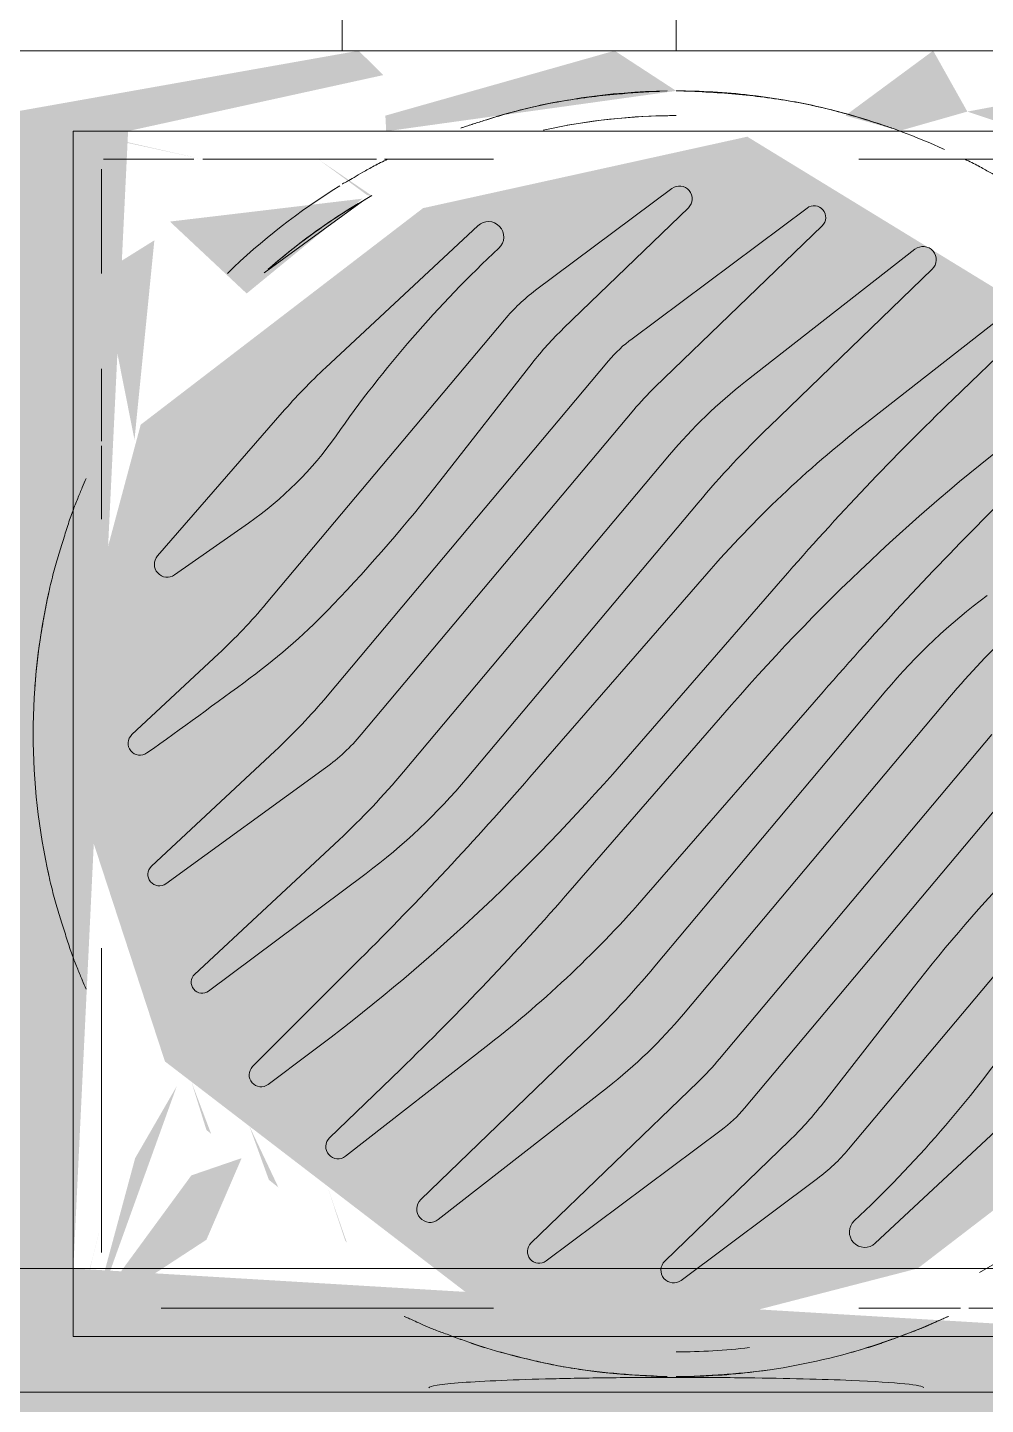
# Model space of a CAD drawing. Header units: metres. Extents: x 1 to 114, y -6 to 62.
# Drawn here: x 59.4104 to 59.4878, y 1.1457 to 1.2571 of the extents above; entities that cross this region are included whole.
import ezdxf

# ---------------------------------------------------------------- set-up
doc = ezdxf.new("R2010")
doc.units = ezdxf.units.M
for name, color, linetype, lineweight in [('ARQ-ELEV6', 7, 'Continuous', 5), ('KIRYA - PISO', 7, 'Continuous', 5), ('M-PIPE-PATT', 7, 'Continuous', 5), ('P-PIPE', 7, 'Continuous', 5), ('P-PIPE-CNTR', 7, 'Continuous', 5), ('P-SANR-FIXT', 7, 'Continuous', 5)]:
    doc.layers.add(name, color=color, linetype=linetype, lineweight=lineweight)
doc.layers.add('ARQ_1100_BASE_TÉRREO_GARAGEM_dwg', color=7, linetype='Continuous', lineweight=5, true_color=0x767676)

# ---------------------------------------------------------------- blocks, each defined once
blk = doc.blocks.new('Caixa Sifonada Montada_100x150x50 Completa e Antiespuma - Caixas e Ralos - Esgoto - MEP - Tigre - Porta-grelha e grelha quadrados brancos - 100x150x50-4185377-PLANTA BAIXA GERAL')
at = {"layer": 'P-SANR-FIXT', "true_color": 0xe6e6e6, "transparency": 33554560}
for points in [[(0.05525000000004375, 0.04875000000001924), (0.05025093390126677, 0.0552500000000091), (-0.05524999999997444, 0.04981293869142005), (-0.05032589929802889, 0.02353561123169152), (-0.04874999999996726, 0.02828070738219731), (-0.0442974387165028, 0.04875000000001924), (0.04875000000003656, 0.04330127018922881), (0.0432488841076528, -0.04874999999998458), (-0.04874999999996726, -0.04431978587258245), (-0.05327745455964905, -0.02368927295547851), (-0.05524999999997444, -0.02567852594005931), (-0.04999999999998864, -0.05524999999997444), (0.05525000000004375, -0.05524999999997444), (0.05525000000004375, 0.0200000000000301)], [(-0.04874999999996726, 0.01799316073872569), (-0.05032589929802889, 0.02353561123169152), (-0.05524999999997444, 0.02077436387603061), (-0.04999999999998864, 0.01366492587985608), (-0.04888464647720139, 0.01767766952969464)], [(0.05230192130863798, 0.01402753059407874), (0.05127293301094305, 0.00838307182522085), (0.05226687900470142, 0.01294095225513934)], [(-0.04874999999996726, -0.02333488077571692), (-0.05199999999998818, 1.732587406877428e-14), (-0.05524999999997444, -0.004980106653788017), (-0.04999999999998864, -0.02351864449937702), (-0.04874999999996726, -0.02345356790832316)]]:
    blk.add_hatch(color=254, dxfattribs=at).paths.add_polyline_path(points)
h = blk.add_hatch(color=254, dxfattribs=at)
h.paths.add_polyline_path([(0.05525000000004375, 0.008627206581315022), (0.05208805818332748, 0.005176380902055735), (0.05525000000004375, 0.007586998262275393)])
h.paths.add_polyline_path([(0.01732050807571232, 0.05289999999999664), (0.01294095225515666, 0.0552500000000091), (0.01414213562375571, 0.05289999999999664)])
h = blk.add_hatch(color=254, dxfattribs=at)
h.paths.add_polyline_path([(0.04647000000004055, -0.04646999999997124), (0.04092718857191922, -0.03798740168500658), (0.03432564337376962, -0.03514015289133435), (0.03571991498882699, -0.03920315707550872), (0.04563812374299405, -0.04646999999997124)])
h.paths.add_polyline_path([(0.04647000000004055, 0.03887614746859758), (0.04154062186713927, 0.04103305589797487), (0.03690332036044593, 0.03190784818675083), (0.04440810988358498, 0.02994684968540846), (0.04504844339512856, 0.0327199017309822)])
h.paths.add_polyline_path([(0.04568287151257846, 0.0464700000000059), (0.02650455451659018, 0.04134049656842786), (0.03575717844279079, 0.03909157412340569), (0.04440810988358498, 0.04552238514596761)])
h.paths.add_polyline_path([(0.04539619464704129, -0.04646999999997124), (0.02849536752086233, -0.04038177155476638), (0.03432564337376962, -0.04374923294007008), (0.04440810988358498, -0.04646999999997124)])
h.paths.add_polyline_path([(-0.01848975678787656, -0.0459979012219871), (-0.03117449009288976, -0.04546408721836765), (-0.02264109446562561, -0.04637545573367143)])
h.paths.add_polyline_path([(-0.02378639588780379, -0.04380396147183296), (-0.03991622788722052, -0.04219566895531607), (-0.03724240315214748, -0.04646999999997124), (-0.02450501881921027, -0.04394634222301111)])
h.paths.add_polyline_path([(-0.03274269839026638, 0.03712510311730689), (-0.03765381828875361, 0.03363351258736457), (-0.03312897000604335, 0.03664073383155596)])
h.paths.add_polyline_path([(-0.0356125347591832, -0.03473441371256317), (-0.04328221531561249, -0.02537749277681719), (-0.04142995070005709, -0.04094067143388357), (-0.03589986954495298, -0.0350409542369111)])
h.paths.add_polyline_path([(-0.03769032377994254, 0.03275691887118951), (-0.04165230015654497, 0.02828070738219731), (-0.03895021057010126, 0.03103226784033227)])
h.paths.add_polyline_path([(-0.04347693431862799, -0.02454455807645827), (-0.04646999999997124, -0.02893828657332092), (-0.04357615065122964, -0.02499999999999432)])
h = blk.add_hatch(color=254, dxfattribs=at)
h.paths.add_polyline_path([(0.04118016267643916, -0.02662758303895957), (0.03656429278207752, -0.02823039041665802), (0.04101016716132053, -0.02675802518554683)])
h.paths.add_polyline_path([(-0.03081394237470049, 0.03572439297020237), (-0.03581465366456687, 0.0345597828264084), (-0.03117449009288976, 0.03525451803577785)])
h.paths.add_polyline_path([(-0.03551012964845677, 0.02960420255945069), (-0.0394398795625456, 0.02828070738219731), (-0.03652568321643575, 0.02828070738219731)])
h = blk.add_hatch(color=254, dxfattribs=at)
h.paths.add_polyline_path([(0.03669663632332749, -0.03216702177168422), (0.03174618873422169, -0.03450946586086912), (0.03608226176330245, -0.0329374231024346)])
h.paths.add_polyline_path([(0.03235861408147103, -0.03760672960691355), (0.02814459279196481, -0.03920315707550872), (0.03204493521935219, -0.03798740168500658)])
h = blk.add_hatch(color=254, dxfattribs=at)
h.paths.add_polyline_path([(0.04875000000003656, -0.04874999999998458), (0.03951852768718691, -0.04646999999997124), (0.04829629131447664, -0.04867496602197257)])
h.paths.add_polyline_path([(-0.04874999999996726, -0.04874999999994994), (-0.04646999999997124, -0.03828390476781406), (-0.0487391361499077, -0.04829629131444199)])
h.paths.add_polyline_path([(-0.01112604669777284, -0.04874639560906985), (-0.02329758434770401, -0.04646999999997124), (-0.01216134874811187, -0.04874639560906985)])
at = {"layer": 'P-SANR-FIXT'}
for p, q in [((-0.05525000000000014, -0.05525000000000014), (-0.05525000000000014, 0.05525000000000015)), ((-0.04875000000000208, 0.04875000000000209), (-0.04875000000000208, -0.04875000000000208)), ((-0.0487500000000021, 0.0487500000000021), (-0.0487500000000021, -0.0487500000000021)), ((0.04875000000000209, -0.04875000000000208), (0.04875000000000209, 0.04875000000000208)), ((0.04875000000000206, -0.0487500000000021), (0.04875000000000208, 0.0487500000000021)), ((-0.04647000000000125, 0.03513764310060086), (-0.04647000000000125, 0.02398132547376388)), ((0.01064808556431217, 0.03319775777149823), (0.03360291905719501, 0.01393636545388429)), ((-0.03256649953275442, 0.02808170614841792), (-0.02704006088856049, 0.02235891140505168)), ((0.003156273643684712, 0.02827906198234374), (0.03028041998338155, 0.005519200792705358)), ((0.02973250586637965, 0.02839360635751879), (0.04120787235575649, 0.01608778239824563)), ((-0.02499195937127168, 0.01516771660053516), (-0.03406425579514195, 0.02677972649304322)), ((0.02630195315395661, 0.003493391460895222), (4.827905620386158e-05, 0.02552283971336842)), ((-0.00296959072705961, 0.02210147866658598), (0.02267056563869321, 0.0005868329167546305)), ((-0.03757276167483612, 0.02069629912046853), (-0.02486771033344417, 0.007539833318191527)), ((-0.02849174951138736, 0.005606099759408185), (-0.0391859145063315, 0.0192940067579789)), ((0.0300810736158464, 0.01170524058109765), (0.02053792281333339, 0.01916116713468693)), ((0.01879378599130868, -0.0017222877387185), (-0.003460956256300592, 0.01695165827319634)), ((-0.0410914265218139, 0.01179608375921918), (-0.02803948535915714, -0.001719596968522723)), ((-0.003398133157558836, 0.01188109919901001), (0.01305253505179729, -0.002419248503600797)), ((0.03597934791208988, 0.01142132330839851), (0.04421048250010902, 0.0003999424973142457)), ((-0.03195832930029675, -0.003575978307020581), (-0.04252699284363622, 0.01057532299048306)), ((0.04264929423762907, -0.0009276432467059676), (0.03290724219056987, 0.009160546966548971)), ((-0.01255763358493055, 0.00861560105388299), (0.002448900385722146, -0.004429379907394266)), ((0.01266830475196343, -0.00856528408836807), (-0.002338229218692407, 0.004479696872911803)), ((0.03206900046732746, 0.003626295272537116), (0.0426376640106665, -0.0105250060249664)), ((0.003508804324590597, -0.01183078223349418), (-0.01294186388476683, 0.002469565469117565)), ((-0.01868311482427741, 0.001772604704234402), (0.003571627423330788, -0.01690134130767921)), ((0.04120209768884416, -0.0117457667937025), (0.02815015652618783, 0.001769913934039214)), ((-0.04253862307059873, 0.0009779602122229102), (-0.03279657102353945, -0.009110230001032449)), ((-0.03586867674505922, -0.01137100634288177), (-0.0440998113330788, -0.0003496255317974031)), ((0.003080261894089984, -0.02205116170106907), (-0.02255989447166264, -0.0005365159512381433)), ((-0.02619128198692596, -0.003443074495378746), (6.239211082654622e-05, -0.02547252274785157)), ((-0.003045602476654423, -0.02822874501682704), (-0.03016974881635097, -0.005468883827188862)), ((0.02860242067841831, -0.005555782793891893), (0.03929658567336172, -0.0192436897924623)), ((0.0376834328418664, -0.02064598215495186), (0.02497838150047398, -0.007489516352674632)), ((-0.02997040244881574, -0.01165492361558124), (-0.02042725164630381, -0.0191108501691694)), ((-0.01053741439728157, -0.03314744080598178), (-0.03349224789016447, -0.0138860484883678)), ((0.02510263053830264, -0.0151173996350193), (0.03417492696217223, -0.0267294095275266)), ((-0.02962183469934916, -0.02834328939200229), (-0.04109720118872622, -0.01603746543272886)), ((0.03267717069978477, -0.02803138918290125), (0.02715073205559006, -0.0223085944395343)), ((0.04647000000000127, -0.034871763060673), (0.04647000000000127, -0.02332357027492454)), ((0.01130296257997284, -0.02508363286662163), (0.02080925376212275, -0.03781243156370827)), ((0.02692363807209896, -0.03425118808380945), (0.01824436284101707, -0.02557191285272743)), ((-0.09148729606799944, -0.02700000000009782), (-0.05524999999997444, -0.02700000000009782)), ((0.0194605109710104, -0.03893922799409378), (0.008571165694415003, -0.02726183484681791)), ((0.002756520499945542, -0.02836162173313233), (0.01212701335703872, -0.04125899868753975)), ((0.02584294356406196, -0.02962481925094566), (0.0283658359135467, -0.03300293888095571)), ((-0.01438314666327968, -0.04194089583651361), (-0.02598273075520132, -0.03185753122122202)), ((0.0107081586517498, -0.04242861224729775), (0.001405105854954092, -0.03245230952030626)), ((-0.01703945679999367, -0.0345788341123014), (-0.01285066741482046, -0.04056104532339831)), ((6.769625427627289e-05, -0.04401610758806396), (-0.00645390444792213, -0.03702254705575147)), ((0.02402425414415902, -0.04647000000000126), (0.03496350179401226, -0.04647000000000126)), ((-0.04875000000000208, -0.04875000000000208), (0.04875000000000208, -0.04875000000000208)), ((-0.0487500000000021, -0.0487500000000021), (0.04875000000000206, -0.0487500000000021))]:
    blk.add_line(p, q, dxfattribs=at)
at = {"layer": 'P-SANR-FIXT', "color": 8, "true_color": 0x737373}
for p, q in [((-0.05525000000000013, 0.05525000000000013), (-0.05525000000000013, -0.05525000000000013)), ((0.04647000000000127, 0.02365178469252464), (0.04647000000000127, 0.03813915271403726)), ((-0.04647000000000125, 0.02398132547376387), (-0.04647000000000125, 0.03513764310060087)), ((-0.04647000000000125, 0.02398132547376388), (-0.04647000000000125, 0.01476724356957953)), ((0.04647000000000127, 0.01476724356957952), (0.04647000000000127, 0.02297752923722735)), ((-0.04647000000000125, -0.01476724356957951), (-0.04647000000000125, -0.02359235440431985)), ((0.04647000000000127, -0.02332357027492454), (0.04647000000000127, -0.01476724356957953)), ((0.04647000000000127, -0.02332357027492452), (0.04647000000000127, -0.034871763060673)), ((-0.04647000000000125, -0.02424050133022534), (-0.04647000000000125, -0.03828390476794705)), ((-0.0372756855929804, -0.03332451445367086), (-0.04308111953467524, -0.02537749277684215)), ((0.04647000000000127, -0.04165055991614377), (0.04647000000000127, -0.034871763060673)), ((-0.04647000000000125, -0.03900394752260099), (-0.04647000000000125, -0.04631760256642738)), ((-0.04567707001222226, -0.04647000000000124), (-0.03724240315223264, -0.04647000000000124)), ((-0.02951945487079324, -0.04647000000000124), (-0.0236806401808631, -0.04647000000000124)), ((-0.02329758434769814, -0.04647000000000124), (-0.0173500095153356, -0.04647000000000125)), ((0.01735000951533565, -0.04647000000000125), (0.02402425414415902, -0.04647000000000126)), ((0.03496350179401225, -0.04647000000000125), (0.024024254144159, -0.04647000000000125)), ((0.03496350179401226, -0.04647000000000126), (0.04194853477966245, -0.04647000000000126))]:
    blk.add_line(p, q, dxfattribs=at)
at = {"layer": 'P-SANR-FIXT', "color": 253, "true_color": 0xacacac}
for p, q in [((-0.04875000000000206, -0.04875000000000206), (-0.04875000000000206, 0.04875000000000206)), ((-0.0487500000000021, -0.0487500000000021), (-0.0487500000000021, 0.0487500000000021)), ((0.04875000000000208, 0.04875000000000208), (0.04875000000000208, -0.04875000000000206)), ((0.04875000000000208, 0.0487500000000021), (0.04875000000000206, -0.0487500000000021)), ((0.04647000000000126, 0.03813915271403726), (0.04647000000000126, 0.02365178469252465)), ((-0.04647000000000125, 0.01476724356957953), (-0.04647000000000125, 0.02398132547376387)), ((0.04647000000000126, 0.02297752923722736), (0.04647000000000126, 0.01476724356957953)), ((-0.04647000000000125, -0.02359235440431985), (-0.04647000000000125, -0.01476724356957952)), ((0.04647000000000127, -0.01476724356957951), (0.04647000000000127, -0.02332357027492452)), ((-0.04647000000000125, -0.03828390476794707), (-0.04647000000000125, -0.02424050133022534)), ((0.04647000000000127, -0.034871763060673), (0.04647000000000127, -0.04165055991614376)), ((-0.04647000000000125, -0.04631760256642738), (-0.04647000000000125, -0.03900394752260101)), ((-0.03724240315223263, -0.04647000000000124), (-0.04567707001222226, -0.04647000000000124)), ((-0.0236806401808631, -0.04647000000000124), (-0.02951945487079324, -0.04647000000000124)), ((-0.0173500095153356, -0.04647000000000124), (-0.02329758434769814, -0.04647000000000124)), ((0.024024254144159, -0.04647000000000125), (0.01735000951533563, -0.04647000000000125)), ((0.04194853477966243, -0.04647000000000125), (0.03496350179401225, -0.04647000000000125)), ((-0.03523371329226336, -0.04875000000000206), (-0.04875000000000206, -0.04875000000000206)), ((-0.0352337132922634, -0.0487500000000021), (-0.0487500000000021, -0.0487500000000021)), ((-0.00949469264088026, -0.04875000000000206), (-0.03036391872210588, -0.04875000000000206)), ((-0.009494692640880285, -0.0487500000000021), (-0.03036391872210592, -0.0487500000000021)), ((0.04324888410762951, -0.04875000000000206), (0.009494692640880285, -0.04875000000000206)), ((0.0432488841076295, -0.0487500000000021), (0.00949469264088026, -0.0487500000000021))]:
    blk.add_line(p, q, dxfattribs=at)
at = {"layer": 'P-SANR-FIXT', "color": 8, "true_color": 0x737373}
for radius, start, end in [(0.04999999999999578, 29.37351075649391, 44.1289057059099), (0.04999999999999578, 29.37351075649391, 44.1289057059099), (0.05199999999999921, 163.7713371231613, 173.4541069777381), (0.05199999999999916, 6.545893022261347, 16.2286628770553), (0.04999999999999586, 359.9999999999994, 6.807728743154064), (0.04999999999999586, 359.9999999999994, 6.807728743154064), (0.05199999999999919, 180.7962531246025, 196.2286628768378), (0.04999999999999583, 180.0000000000004, 190.1669214083929), (0.04999999999999586, 180.0000000000003, 192.4217606509), (0.05199999999999921, 343.7713371229439, 359.2037468753239), (0.04999999999999579, 209.4801683097034, 221.2733549348205), (0.05199999999999915, 211.5385261124242, 224.2677924654877), (0.05199999999999916, 257.1428571428566, 282.8571428571423)]:
    blk.add_arc((-8.206102464214382e-16, 0), radius, start, end, dxfattribs=at)
at = {"layer": 'P-SANR-FIXT'}
for centre, radius, start, end in [((0.1033945647152622, 0.12611136262174), 0.1611635375198587, 216.7536016520364, 228.9999999999995), ((0.03688183380586989, 0.06959455702370132), 0.06199781068020762, 222.9999999999995, 229.999999999999), ((0.1031261403671894, 0.1248692651104879), 0.1341455018119677, 226.3632609970252, 232.0000000000005), ((-0.03137120643497246, -0.05183609514577867), 0.09692239550063549, 43.10364131006605, 54.99999999999877), ((0.1859813359874019, 0.2297372574796258), 0.2886622404028897, 224.9999999999995, 228.9999999999949), ((0.02790716003374067, 0.05433472355476516), 0.04880012591614486, 216.7536016520356, 229.9999999999994), ((0.1375879318345141, 0.1813383159967486), 0.228859841545779, 224.0000000000001, 228.9999999999994), ((-0.03834259257627196, 0.01995288206045233), 0.001070190890415654, 44.00000000000065, 218.0000000000002), ((0.04030000054145121, 0.01524117823512679), 0.001241358062856887, 223.1036413100665, 43.00000000000121), ((0.04697075921369665, 0.07139115427531845), 0.09132200069046673, 217.9999999999995, 228.9999999999954), ((0.02396110491189699, 0.002445698807099751), 0.01500000000000002, 36.75360165203613, 50.00000000000058), ((-0.04177055967513004, 0.01114025249646243), 0.0009441061831924546, 44.00000000000118, 216.7536016520351), ((0.01329875084958541, -0.009775153012341775), 0.0272590107370028, 44.00000000000041, 52.00000000000028), ((0.03324722616728232, 0.06366077514556855), 0.08078926881755576, 223.9999999999993, 229.9999999999994), ((0.003695720295138087, 0.0307537072728659), 0.04084648548157976, 218.0000000000002, 229.9999999999997), ((0.02302366555768397, -0.00312906236469352), 0.01128950576573243, 36.75360165203533, 50), ((0.01078309970598822, -0.01500125788866388), 0.02414305007455906, 43.99999999999941, 49.99999999999954), ((-0.04327718505237636, 0.000264739196920955), 0.001026721976776405, 44.00000000000167, 216.7536016520347), ((-0.003585049128107556, -0.03070339030734907), 0.04084648548157975, 37.99999999999994, 49.99999999999982), ((0.04338785621940672, -0.0002144222314040193), 0.001026721976776403, 224.0000000000007, 36.75360165203571), ((-0.0106724285389578, 0.01505157485418055), 0.02414305007455906, 223.9999999999998, 229.9999999999995), ((-0.03313655500025198, -0.06361045818005187), 0.08078926881755573, 44.00000000000011, 49.99999999999933), ((-0.04686008804666633, -0.07134083730980177), 0.09132200069046671, 37.99999999999964, 48.9999999999958), ((-0.02291299439065336, 0.003179379330210185), 0.01128950576573243, 216.7536016520355, 230.0000000000001), ((-0.1032838935482319, -0.1260610456562234), 0.1611635375198587, 36.7536016520344, 49.00000000000023), ((-0.1374772606674835, -0.1812879990312317), 0.228859841545779, 44.00000000000082, 48.9999999999994), ((-0.01318807968255507, 0.009825469977858433), 0.02725901073700281, 224.0000000000004, 232.0000000000005), ((0.04188123084216031, -0.01108993553094577), 0.0009441061831924505, 223.9999999999994, 36.75360165203511), ((-0.02385043374486628, -0.002395381841583086), 0.01500000000000002, 216.7536016520351, 230.0000000000002), ((-0.1858706648203714, -0.2296869405141089), 0.2886622404028897, 44.99999999999893, 48.99999999999532), ((-0.04018932937442107, -0.01519086126961013), 0.001241358062856888, 43.10364131006679, 223), ((0.03148187760200281, 0.05188641211129533), 0.09692239550063551, 223.1036413100656, 234.9999999999983), ((-0.02779648886671032, -0.05428440658924848), 0.04880012591614486, 36.75360165203506, 50.00000000000031), ((-0.1030154692001591, -0.1248189481449712), 0.1341455018119677, 46.36326099702562, 52.00000000000125), ((0.03845326374330223, -0.01990256509493566), 0.001070190890415657, 224.0000000000004, 37.99999999999957), ((-0.03677116263883955, -0.06954424005818438), 0.06199781068020763, 42.99999999999957, 49.99999999999964), ((-0.01035545519503117, -0.03788802970170538), 0.01620729327831617, 35.99999999999991, 50.00000000000036), ((0.03339193189977363, -0.02734115231540435), 0.000993634996495932, 224.0000000000015, 37.99999999999949), ((-0.04062599986929211, -0.05109430936973434), 0.02879385241572846, 35.00000000000399, 54.99999999999919), ((-0.04653473110580544, -0.06558443185021463), 0.05229929422507491, 36.54165393096801, 46.36326099702562), ((0.005725581621271316, 0.004618709582965704), 0.04833149301406964, 223.0000000000004, 228.999999999999), ((-0.03534758292378128, -0.06672474626259843), 0.05025296063637439, 42.99999999999915, 49.99999999999994), ((-0.0401743729917332, -0.06846739268448515), 0.04610692264106366, 42.9999999999994, 49.99999999999979), ((0.02759974516998951, -0.03357508098591892), 0.00095615982745352, 224.9999999999997, 36.75360165203432), ((-0.4405999062204545, -0.3576209083664558), 0.5427813691821116, 35.4512623746667, 36.54165393096787), ((0.02010414101474402, -0.03833903326842073), 0.000880053033585065, 223.0000000000002, 36.75360165203487), ((-0.01370161920873224, -0.0411568881841485), 0.001038820326268677, 228.9999999999992, 35.00000000000385), ((0.0113818176894551, -0.04180041503172457), 0.0009211125016717056, 222.9999999999998, 35.99999999999996), ((0.0007711978654796074, -0.0433600817224947), 0.0009619170719254315, 223.0000000000004, 35.45126237466975)]:
    blk.add_arc(centre, radius, start, end, dxfattribs=at)
at = {"layer": 'P-SANR-FIXT', "color": 253, "true_color": 0xacacac}
for radius, start, end in [(0.05199999999999922, 155.3573025318238, 163.7713371231613), (0.05199999999999916, 16.2286628770553, 24.6426974681514), (0.0519999999999992, 173.4541069777381, 179.9999999999996), (0.05199999999999923, 359.9999999999994, 6.545893022261314), (0.04999999999999578, 210.2889087181527, 220.7548404955528)]:
    blk.add_arc((-8.206102464214382e-16, 0), radius, start, end, dxfattribs=at)
at = {"layer": 'P-SANR-FIXT', "color": 8, "true_color": 0x737373}
for points, knots in [([(-0.04647024143667285, 0.02333488077572554), (-0.04637896733385113, 0.02353077121738666), (-0.04620064071414822, 0.02390888767596714), (-0.04584045433143299, 0.02460672640031773), (-0.04541223376086908, 0.02536657527058647), (-0.04497422308266215, 0.02608801308259797), (-0.04467186661819006, 0.02661012970894779), (-0.04451253533647707, 0.02692862566203593), (-0.04445506244741268, 0.02703587465980767), (-0.04451305795487463, 0.02692787369810501), (-0.04467274936430216, 0.02660869379707662), (-0.04497511738090095, 0.02608618704558992), (-0.04541296138067479, 0.02536486470689514), (-0.04584105618932208, 0.02460532029285251), (-0.04620124674489165, 0.02390759772364597), (-0.04637962175514759, 0.02352944613172037), (-0.04647094020797975, 0.0233334891558541)], [0.3333333333333333, 0.3333333333333333, 0.3333333333333333, 0.3333333333333333, 0.3472222222222222, 0.361111111111111, 0.3888888888888888, 0.4166666666666666, 0.4444444444444444, 0.4722222222222222, 0.5, 0.5277777777777778, 0.5555555555555556, 0.5833333333333334, 0.6111111111111112, 0.6388888888888888, 0.6527777777777777, 0.6666666666666666, 0.6666666666666666, 0.6666666666666666, 0.6666666666666666]), ([(0.05003283959607573, 0.01416739079552724), (0.04996828784344579, 0.01441012480011044), (0.04983767898160151, 0.01488631913274261), (0.04955826871366625, 0.01579900851358056), (0.04919397923888595, 0.01686529697679065), (0.04883724885437709, 0.01782852494889541), (0.04857298626903452, 0.01853465142137701), (0.04845294538254537, 0.01886580444464548), (0.04839446548717403, 0.01902565925823748)], [0.2222222222222222, 0.2222222222222222, 0.2222222222222222, 0.2222222222222222, 0.2361111111111111, 0.25, 0.2777777777777778, 0.3055555555555556, 0.3194444444444444, 0.3333333333333333, 0.3333333333333333, 0.3333333333333333, 0.3333333333333333]), ([(0.04839489276791206, 0.01902457237317381), (0.04845340495389102, 0.01886465585600963), (0.04857353836107479, 0.01853329466290296), (0.04883808869081913, 0.01782637617834869), (0.04919528684410608, 0.01686159494674961), (0.04956000183507839, 0.0157935311475962), (0.04983961280729735, 0.01487977253291096), (0.04997025630368863, 0.01440326532256082), (0.05003480443240243, 0.01416045004267431)], [0.6666666666666666, 0.6666666666666666, 0.6666666666666666, 0.6666666666666666, 0.6805555555555556, 0.6944444444444444, 0.7222222222222222, 0.75, 0.7638888888888888, 0.7777777777777778, 0.7777777777777778, 0.7777777777777778, 0.7777777777777778]), ([(-0.05115050022269971, 0.009360893491948075), (-0.05102267821463809, 0.01010010000511133), (-0.05073030881214802, 0.01154975623735528), (-0.05018793721689482, 0.01362360728446957), (-0.04969469232456569, 0.01526031253674535), (-0.04929362257655015, 0.01650940582844634), (-0.04909801967609798, 0.01711353448607446), (-0.04899896394458306, 0.01740981138201807)], [0.1111111111111111, 0.1111111111111111, 0.1111111111111111, 0.1111111111111111, 0.1388888888888889, 0.1666666666666667, 0.1944444444444444, 0.2083333333333333, 0.2222222222222222, 0.2222222222222222, 0.2222222222222222, 0.2222222222222222]), ([(-0.04899896394458312, -0.01740981138201788), (-0.04909801967609803, -0.01711353448607427), (-0.04929362257655018, -0.01650940582844617), (-0.04969469232456575, -0.0152603125367452), (-0.05018793721689479, -0.01362360728446944), (-0.05073030881214799, -0.01154975623735523), (-0.05116886291588314, -0.009375271888989319), (-0.05149724086051775, -0.007114517158375742), (-0.05178861728384513, -0.004451065175374785), (-0.05191331136863495, -0.002514009465498578), (-0.0519589310227685, -0.00136497962777996)], [0.7777777777777778, 0.7777777777777778, 0.7777777777777778, 0.7777777777777778, 0.7916666666666667, 0.8055555555555556, 0.8333333333333333, 0.861111111111111, 0.8888888888888888, 0.9166666666666666, 0.9444444444444444, 0.9842672921727263, 0.9842672921727263, 0.9842672921727263, 0.9842672921727263]), ([(0.05195785802869061, -0.001533933582047898), (0.05192780456808477, -0.002317464962184184), (0.05184911549782813, -0.003739310885643559), (0.05167058218187278, -0.00576043421324413), (0.051455637780921, -0.007598063098594436), (0.05116808626253149, -0.00936930296592629), (0.05081219899296498, -0.01106207293971151), (0.05048906145220305, -0.01240035685083181), (0.05022690157958015, -0.01342288085359116), (0.05003557805188454, -0.01416501171738505), (0.04983961280729754, -0.01487977253291032), (0.0495600018350786, -0.01579353114759556), (0.04919528684410631, -0.01686159494674911), (0.04883808869081935, -0.01782637617834823), (0.04857353836107491, -0.01853329466290252), (0.04845340495389116, -0.01886465585600925), (0.04839489276791221, -0.01902457237317344)], [0.02189824576308437, 0.02189824576308437, 0.02189824576308437, 0.02189824576308437, 0.05555555555555555, 0.08333333333333333, 0.1111111111111111, 0.1388888888888889, 0.1666666666666667, 0.1944444444444444, 0.2083333333333333, 0.2222222222222222, 0.2361111111111111, 0.25, 0.2777777777777778, 0.3055555555555556, 0.3194444444444444, 0.3333333333333333, 0.3333333333333333, 0.3333333333333333, 0.3333333333333333]), ([(0.05144328853024157, -0.007588680069297265), (0.05152713393887189, -0.00698680992016298), (0.05167054266001114, -0.005761211688584686), (0.05184921482911062, -0.003739243778609773), (0.05192791220995082, -0.002317046368689147), (0.05195794615380837, -0.00153332675438284)], [0.8888888888888888, 0.8888888888888888, 0.8888888888888888, 0.8888888888888888, 0.9166666666666666, 0.9444444444444444, 0.9781092556275935, 0.9781092556275935, 0.9781092556275935, 0.9781092556275935]), ([(0.04839446548717397, -0.01902565925823764), (0.04845294538254531, -0.01886580444464564), (0.04857298626903445, -0.0185346514213772), (0.04883724885437705, -0.01782852494889554), (0.04919397923888583, -0.0168652969767908), (0.04955826871366621, -0.01579900851358072), (0.04983767898160145, -0.01488631913274275), (0.04996828784344574, -0.01441012480011056), (0.05003283959607569, -0.01416739079552736)], [0.6666666666666666, 0.6666666666666666, 0.6666666666666666, 0.6666666666666666, 0.6805555555555556, 0.6944444444444444, 0.7222222222222222, 0.75, 0.7638888888888888, 0.7777777777777778, 0.7777777777777778, 0.7777777777777778, 0.7777777777777778]), ([(-0.00385925727475733, -0.05185659199453003), (-0.005130481048789733, -0.05176428023665743), (-0.007000629902188288, -0.05154471149751108), (-0.009075276770792179, -0.05119202041424352), (-0.01022130522945609, -0.0509764655551255), (-0.01105974985959623, -0.05081288811340682), (-0.01187455103337716, -0.05063865271649424), (-0.01292758556253635, -0.05038204061232116), (-0.01418034242102528, -0.05003314024838695), (-0.01534421165987119, -0.04967316959732936), (-0.01621905870279213, -0.0493941156431861), (-0.01663742760847882, -0.04926261094779991), (-0.01684147746102273, -0.0491972015152265)], [-0.4444444444444444, -0.4444444444444444, -0.4444444444444444, -0.4444444444444444, -0.3888888888888888, -0.361111111111111, -0.3472222222222222, -0.3333333333333333, -0.3194444444444444, -0.3055555555555556, -0.2777777777777778, -0.25, -0.2361111111111111, -0.2222222222222222, -0.2222222222222222, -0.2222222222222222, -0.2222222222222222]), ([(-0.01684147746102268, -0.04919720151522653), (-0.01663742760847877, -0.04926261094779993), (-0.01621905870279208, -0.04939411564318612), (-0.01534421165987119, -0.04967316959732939), (-0.01418034242102524, -0.050033140248387), (-0.01292758556253636, -0.05038204061232116), (-0.01187455103337716, -0.05063865271649424), (-0.0110597498595962, -0.05081288811340682), (-0.01022130522945609, -0.05097646555512549), (-0.009075276770792123, -0.05119202041424357), (-0.007000629902188319, -0.05154471149751103), (-0.005130481048789743, -0.05176428023665739), (-0.003859257274757347, -0.05185659199453001)], [-0.7777777777777778, -0.7777777777777778, -0.7777777777777778, -0.7777777777777778, -0.7638888888888888, -0.75, -0.7222222222222222, -0.6944444444444444, -0.6805555555555556, -0.6666666666666666, -0.6527777777777777, -0.6388888888888888, -0.6111111111111112, -0.5555555555555556, -0.5555555555555556, -0.5555555555555556, -0.5555555555555556]), ([(0.01684741482739005, -0.04919516860052138), (0.01664347942608251, -0.04926057254644616), (0.01622521135416414, -0.04939210973050928), (0.01535007648350393, -0.04967136316006651), (0.01418510202721076, -0.05003176380328977), (0.01293088183975002, -0.05038114126106786), (0.01187697741393091, -0.05063805019833584), (0.01133355794058967, -0.05075430398347532), (0.01105797298790357, -0.05081064094654477)], [-0.7777777777777778, -0.7777777777777778, -0.7777777777777778, -0.7777777777777778, -0.7638888888888888, -0.75, -0.7222222222222222, -0.6944444444444444, -0.6805555555555556, -0.6666666666666666, -0.6666666666666666, -0.6666666666666666, -0.6666666666666666]), ([(0.01105797298790342, -0.05081064094654481), (0.01133355794058952, -0.05075430398347534), (0.01187697741393077, -0.05063805019833584), (0.01293088183974985, -0.05038114126106793), (0.01418510202721061, -0.05003176380328987), (0.01535007648350379, -0.04967136316006659), (0.01622521135416401, -0.04939210973050933), (0.01664347942608239, -0.04926057254644622), (0.01684741482738992, -0.04919516860052143)], [-0.3333333333333333, -0.3333333333333333, -0.3333333333333333, -0.3333333333333333, -0.3194444444444444, -0.3055555555555556, -0.2777777777777778, -0.25, -0.2361111111111111, -0.2222222222222222, -0.2222222222222222, -0.2222222222222222, -0.2222222222222222])]:
    blk.add_open_spline(points, degree=3, knots=knots, dxfattribs=at)
at = {"layer": 'P-SANR-FIXT', "color": 9, "true_color": 0xc9c9c9}
blk.add_open_spline([(0.04727460030796236, 0.02165899733880225), (0.0472261665012448, 0.02177204223684361), (0.04715893842891504, 0.02194281576231442), (0.04712275557487147, 0.02202873774705054), (0.04715925098908695, 0.02194223174291336), (0.04722662427089724, 0.02177110213580286), (0.04727509482185842, 0.02165791794203989)], degree=3, dxfattribs=at)
at = {"layer": 'P-SANR-FIXT', "color": 253, "true_color": 0xacacac}
for points, knots in [([(0.04839446548717403, 0.01902565925823748), (0.04833598559180268, 0.01918551407182947), (0.04822210689680648, 0.01949378030292899), (0.04799359168017901, 0.02006212605912462), (0.04772388693853281, 0.02067973901504265), (0.04744954126922039, 0.02126454637406628), (0.04732303411467992, 0.0215459524407609), (0.04727460030796236, 0.02165899733880225)], [0.3333333333333333, 0.3333333333333333, 0.3333333333333333, 0.3333333333333333, 0.3472222222222222, 0.361111111111111, 0.3888888888888888, 0.4166666666666666, 0.4444444444444444, 0.4444444444444444, 0.4444444444444444, 0.4444444444444444]), ([(0.04727509482185842, 0.02165791794203989), (0.04732356537281959, 0.02154473374827692), (0.04745007429485397, 0.02126312658033554), (0.04772431063191604, 0.0206784235303623), (0.04799393886808632, 0.0200610573576821), (0.04822246524520104, 0.01949279376588801), (0.0483363805819331, 0.01918448889033798), (0.04839489276791206, 0.01902457237317381)], [0.5555555555555556, 0.5555555555555556, 0.5555555555555556, 0.5555555555555556, 0.5833333333333334, 0.6111111111111112, 0.6388888888888888, 0.6527777777777777, 0.6666666666666666, 0.6666666666666666, 0.6666666666666666, 0.6666666666666666]), ([(-0.04900181543357309, 0.0174017839376897), (-0.04910086543628299, 0.01710541150930726), (-0.0492963978915483, 0.01650125971741728), (-0.04969714523339831, 0.0152526490259559), (-0.05018974630904495, 0.01361737957607374), (-0.0507312500005345, 0.01154586654396702), (-0.05102323101136721, 0.01009739076356104), (-0.0511509142947203, 0.009358630605712445)], [0.7777777777777778, 0.7777777777777778, 0.7777777777777778, 0.7777777777777778, 0.7916666666666667, 0.8055555555555556, 0.8333333333333333, 0.861111111111111, 0.8888888888888888, 0.8888888888888888, 0.8888888888888888, 0.8888888888888888]), ([(-0.05199999999999999, 0), (-0.05196691974551797, 0.001609716384915193), (-0.05183667994769914, 0.004011727648032939), (-0.05149724086051775, 0.007114517158375759), (-0.05127832223076133, 0.008621686978784819), (-0.05115050022269971, 0.009360893491948075)], [0, 0, 0, 0, 0.05555555555555555, 0.08333333333333333, 0.1111111111111111, 0.1111111111111111, 0.1111111111111111, 0.1111111111111111]), ([(0.05199999999999837, 6.131399865833095e-17), (0.05197835954373965, 0.001299870433462853), (0.05189305310195336, 0.00324314199978505), (0.05167054266001114, 0.005761211688584685), (0.05152713393887191, 0.006986809920162949), (0.05144328853024158, 0.007588680069297221)], [0, 0, 0, 0, 0.05555555555555555, 0.08333333333333333, 0.1111111111111111, 0.1111111111111111, 0.1111111111111111, 0.1111111111111111]), ([(0.05144353659468126, 0.007586998262259021), (0.05152728591457006, 0.006985520136811971), (0.05167058218186731, 0.005760434213245028), (0.05189293839728337, 0.003243204688711195), (0.05197827849549828, 0.001300029077028856), (0.05199999999996189, -2.344234832293846e-19)], [0.8888888888888888, 0.8888888888888888, 0.8888888888888888, 0.8888888888888888, 0.9166666666666666, 0.9444444444444444, 1, 1, 1, 1]), ([(0.05003283959607569, -0.01416739079552736), (0.05009739134870564, -0.01392465679094416), (0.05022498949738113, -0.01342991510524355), (0.05048737689199285, -0.01240693458476205), (0.05081096983947644, -0.01106732979752571), (0.05116747020822915, -0.0093724325833904), (0.05135944312161124, -0.008190550218431552), (0.05144328853024157, -0.007588680069297265)], [0.7777777777777778, 0.7777777777777778, 0.7777777777777778, 0.7777777777777778, 0.7916666666666667, 0.8055555555555556, 0.8333333333333333, 0.861111111111111, 0.8888888888888888, 0.8888888888888888, 0.8888888888888888, 0.8888888888888888]), ([(-0.05115091429472007, -0.009358630605713769), (-0.05102323101136844, -0.0100973907635624), (-0.0507312500005375, -0.01154586654396839), (-0.05018974630904726, -0.01361737957607492), (-0.04969714523339912, -0.01525264902595697), (-0.04929639789154816, -0.01650125971741824), (-0.04910086543628268, -0.01710541150930817), (-0.04900181543357276, -0.01740178393769059)], [0.1111111111111111, 0.1111111111111111, 0.1111111111111111, 0.1111111111111111, 0.1388888888888889, 0.1666666666666667, 0.1944444444444444, 0.2083333333333333, 0.2222222222222222, 0.2222222222222222, 0.2222222222222222, 0.2222222222222222]), ([(-0.04647094020797952, -0.0233334891558546), (-0.04637962175514736, -0.02352944613172085), (-0.04620124674489139, -0.02390759772364641), (-0.0458410561893219, -0.02460532029285294), (-0.04541296138067454, -0.02536486470689542), (-0.04497511738090077, -0.02608618704559013), (-0.04467274936430209, -0.02660869379707676), (-0.0445130579548746, -0.02692787369810508), (-0.04445506244741267, -0.02703587465980768), (-0.04451253533647713, -0.02692862566203587), (-0.04467186661819015, -0.02661012970894767), (-0.04497422308266221, -0.02608801308259781), (-0.04541223376086919, -0.0253665752705863), (-0.04584045433143311, -0.02460672640031755), (-0.04620064071414832, -0.02390888767596697), (-0.04637896733385122, -0.02353077121738645), (-0.04647024143667294, -0.02333488077572533)], [0.3333333333333333, 0.3333333333333333, 0.3333333333333333, 0.3333333333333333, 0.3472222222222222, 0.361111111111111, 0.3888888888888888, 0.4166666666666666, 0.4444444444444444, 0.4722222222222222, 0.5, 0.5277777777777778, 0.5555555555555556, 0.5833333333333334, 0.6111111111111112, 0.6388888888888888, 0.6527777777777777, 0.6666666666666666, 0.6666666666666666, 0.6666666666666666, 0.6666666666666666]), ([(-0.01684147746102273, -0.0491972015152265), (-0.01704552731356665, -0.04913179208265311), (-0.01744335781805564, -0.04900165904774571), (-0.01819501695963373, -0.04873087288510095), (-0.0190509391602292, -0.04839247213177322), (-0.01993739843380763, -0.04801562242467659), (-0.02043050473155747, -0.04781227420927501), (-0.02065130176140339, -0.04772340867498261)], [-0.2222222222222222, -0.2222222222222222, -0.2222222222222222, -0.2222222222222222, -0.2083333333333333, -0.1944444444444444, -0.1666666666666667, -0.1388888888888889, -0.1111111111111111, -0.1111111111111111, -0.1111111111111111, -0.1111111111111111]), ([(-0.02065130176140332, -0.04772340867498265), (-0.02043050473155741, -0.04781227420927504), (-0.01993739843380756, -0.04801562242467663), (-0.01905093916022912, -0.04839247213177328), (-0.01819501695963368, -0.048730872885101), (-0.01744335781805557, -0.04900165904774571), (-0.0170455273135666, -0.04913179208265313), (-0.01684147746102268, -0.04919720151522653)], [-0.8888888888888888, -0.8888888888888888, -0.8888888888888888, -0.8888888888888888, -0.861111111111111, -0.8333333333333333, -0.8055555555555556, -0.7916666666666667, -0.7777777777777778, -0.7777777777777778, -0.7777777777777778, -0.7777777777777778]), ([(0.02065178629643776, -0.04772319899971237), (0.02043118339495344, -0.04781196477872991), (0.01993865334859804, -0.04801502787503801), (0.01905382146535045, -0.04839122895328094), (0.01819946352567682, -0.04872914492853692), (0.01744882376200935, -0.04899968605496061), (0.01705135022869758, -0.04912976465459661), (0.01684741482739005, -0.04919516860052138)], [-0.8888888888888888, -0.8888888888888888, -0.8888888888888888, -0.8888888888888888, -0.861111111111111, -0.8333333333333333, -0.8055555555555556, -0.7916666666666667, -0.7777777777777778, -0.7777777777777778, -0.7777777777777778, -0.7777777777777778]), ([(0.01684741482738992, -0.04919516860052143), (0.01705135022869746, -0.04912976465459664), (0.01744882376200921, -0.04899968605496057), (0.01819946352567668, -0.04872914492853649), (0.01905382146535032, -0.04839122895327987), (0.01993865334859794, -0.04801502787503675), (0.02043118339495335, -0.04781196477872934), (0.02065178629643767, -0.0477231989997124)], [-0.2222222222222222, -0.2222222222222222, -0.2222222222222222, -0.2222222222222222, -0.2083333333333333, -0.1944444444444444, -0.1666666666666667, -0.1388888888888889, -0.1111111111111111, -0.1111111111111111, -0.1111111111111111, -0.1111111111111111])]:
    blk.add_open_spline(points, degree=3, knots=knots, dxfattribs=at)
at = {"layer": 'P-SANR-FIXT', "color": 9, "true_color": 0xc9c9c9}
for points, knots in [([(-0.0511509142947203, 0.009358630605712445), (-0.0512785975780734, 0.008619870447863852), (-0.05149734970065306, 0.007113305596875461), (-0.05183655197585831, 0.00401156032503995), (-0.05196682014547114, 0.001609787280274471), (-0.05200000000003837, 8.728918466944375e-17)], [0.8888888888888888, 0.8888888888888888, 0.8888888888888888, 0.8888888888888888, 0.9166666666666666, 0.9444444444444444, 1, 1, 1, 1]), ([(0.04727460030796234, -0.02165899733880234), (0.0473230341146799, -0.02154595244076099), (0.04744954126922036, -0.02126454637406641), (0.04772388693853279, -0.02067973901504281), (0.04799359168017892, -0.02006212605912479), (0.04822210689680641, -0.01949378030292916), (0.04833598559180263, -0.01918551407182963), (0.04839446548717397, -0.01902565925823764)], [0.5555555555555556, 0.5555555555555556, 0.5555555555555556, 0.5555555555555556, 0.5833333333333334, 0.6111111111111112, 0.6388888888888888, 0.6527777777777777, 0.6666666666666666, 0.6666666666666666, 0.6666666666666666, 0.6666666666666666]), ([(0.04839489276791221, -0.01902457237317344), (0.04833638058193324, -0.01918448889033763), (0.04822246524520116, -0.01949279376588767), (0.04799393886808646, -0.02006105735768182), (0.04772431063191613, -0.02067842353036202), (0.04745007429485404, -0.02126312658033538), (0.04732356537281967, -0.02154473374827681), (0.04727509482185848, -0.0216579179420398)], [0.3333333333333333, 0.3333333333333333, 0.3333333333333333, 0.3333333333333333, 0.3472222222222222, 0.361111111111111, 0.3888888888888888, 0.4166666666666666, 0.4444444444444444, 0.4444444444444444, 0.4444444444444444, 0.4444444444444444])]:
    blk.add_open_spline(points, degree=3, knots=knots, dxfattribs=at)
at = {"layer": 'P-SANR-FIXT', "color": 253, "true_color": 0xacacac}
blk.add_open_spline([(0.04727509482185848, -0.0216579179420398), (0.0472266242708973, -0.02177110213580278), (0.04715925098908696, -0.0219422317429133), (0.04712275557487149, -0.02202873774705054), (0.04715893842891502, -0.02194281576231446), (0.04722616650124478, -0.02177204223684368), (0.04727460030796234, -0.02165899733880234)], degree=3, dxfattribs=at)
blk = doc.blocks.new('ARQ_1100_BASE_TÉRREO_GARAGEM_dwg-4178582-PLANTA BAIXA GERAL')
at = {"layer": 'KIRYA - PISO', "true_color": 0xaaaaaa}
h = blk.add_hatch(dxfattribs=at)
h.set_pattern_fill('FP_5', color=253, style=0, pattern_type=2)
h.set_pattern_definition([(0, (-4539.02, -1079.475), (0, 0.635), []), (90, (-4539.02, -1079.475), (-0.635, 3.888253587292846e-17), [])])
h.paths.add_polyline_path([(40.75533183764495, 0.2000000000000585), (40.98261709470194, 0.2000000000000585), (40.98261709470194, 0.3036908859162376), (40.78653183764494, 0.3070402508216262), (40.78653183764494, 0.3536908859162609), (40.98261709470194, 0.3536908859162609), (40.98261709470194, 0.7335646943541498), (41.01261709470191, 0.7335646943541498), (41.01261709470191, 1.144723950096751), (40.78033183764496, 1.139988183672471), (40.78033183764496, 0.7592094848763277), (40.78033183764496, 0.7551845068093149), (40.77601407013517, 0.3598908859162075), (40.73033183764493, 0.3598908859162075), (40.73033183764493, 1.146725065988902), (39.68261709470156, 1.146725065988902), (39.68261709470156, 0.7000000000000834), (39.88261709470194, 0.7000000000000834), (39.88261709470194, 0.2000000000000585), (40.75461479555437, 0.2000000000000585)])
h.paths.add_polyline_path([(41.1764653010391, 0.7000000000000834), (41.18261709470156, 0.7000000000000834), (41.18261709470156, 0.7660363592967794), (41.16516243205206, 0.7592232319895779), (41.12516356903054, 0.7592232319895779), (41.12518834240203, 0.8064253128255181), (41.12518834240203, 0.8062785157619704), (41.18261709470156, 0.8062785157619704), (41.18261709470156, 1.146725065988902), (41.05261709470194, 1.144723950096751), (41.05261709470194, 0.7335646943541498), (41.08511709470192, 0.7310646943541418), (41.08511709470192, 0.7000000000000834), (41.16516243205208, 0.7000000000000834)])
h.paths.add_polyline_path([(41.04133489258876, 0.7214665376230114), (41.03779347560396, 0.724653292587013), (41.03836052237244, 0.7214665376230114)])
h.paths.add_polyline_path([(40.29026604073356, 1.156725065989142), (40.73033183764493, 1.156725065989142), (40.72773163143763, 1.324208233917442), (40.68835571778433, 1.334772018237723), (40.64665413985263, 1.355600779398281), (40.59431436457108, 1.398577324479115), (40.5725291286598, 1.429252841728956), (40.55964253985773, 1.453801701248711), (40.54896279667938, 1.49710351761053), (40.54896614848104, 1.541715692774642), (40.55963267924727, 1.585005510220398), (40.59517255562793, 1.641224445511062), (40.62601317733611, 1.668986789901785), (40.664313281553, 1.689927596664403), (40.6883287184976, 1.699037514767581), (40.73033183764493, 1.704140819296084), (40.73368120255032, 1.802721333294543), (40.78033183764496, 1.802721333294543), (40.78033183764496, 1.70442019251183), (40.83377173643122, 1.70442420878264), (40.83079253779975, 1.860000950976435), (40.78124856344019, 1.81535851802363), (40.75199639162693, 1.849506074992834), (40.80248918661881, 1.899998869984751), (40.73261662621644, 1.899999623335343), (40.73261512262097, 2.699997970283669), (39.84760864540752, 2.699997970283669), (39.84758887733646, 2.100147975513166), (39.80758887735195, 2.100149112951774), (39.80758887735195, 2.699997970283669), (39.68261709470156, 2.699997970283669), (39.68261709470156, 1.156725065989142), (39.93360781159438, 1.156725065989142)])
h.paths.add_polyline_path([(41.08786709470191, 1.156725065989142), (41.18261709470156, 1.156725065989142), (41.18261709470194, 1.899999623335343), (41.17404285686177, 1.899999623335343), (41.16994831477756, 1.223532356301184), (41.13404285686174, 1.223769191524287), (41.12958776097912, 1.300134468777507), (41.06919363552807, 1.303210534867938), (41.05761709470194, 1.307944687045208), (41.058295620642, 1.255223950096769), (41.08786709470191, 1.255223950096769), (41.08786709470191, 1.217294458172473), (41.13024285686174, 1.214116085720482), (41.12709025041654, 1.182653442021083), (41.08786709470191, 1.182653442021083), (41.08786709470191, 1.174973950096749)])
h.paths.add_polyline_path([(40.97736709470193, 1.156725065989142), (40.97736709470193, 1.255223950096769), (41.00761709470191, 1.258973950096764), (41.00761709470191, 1.313974314771178), (40.78033183764496, 1.313974314771178), (40.78033183764496, 1.156725065989142)])
h.paths.add_polyline_path([(41.07591836489114, 1.156725065989142), (41.07486308062276, 1.159973356616626), (41.07547868060328, 1.156725065989142)])
h.paths.add_polyline_path([(40.98760688962575, 1.156725065989142), (40.99063078166607, 1.160455422409608), (40.98829730882932, 1.157740650033368)])
h.paths.add_polyline_path([(40.9886210034868, 1.22329650375266), (40.98734933023017, 1.231148440189685), (40.98843390768386, 1.224297231512849)])
h.paths.add_polyline_path([(40.99565026732289, 1.232842869176445), (40.99757614046499, 1.235873819641748), (40.99352552057852, 1.235706552504199)])
h.paths.add_polyline_path([(41.0075231765357, 1.243189825721144), (40.9997269151507, 1.245268947077778), (41.00723960192507, 1.243256165412408)])
h.paths.add_polyline_path([(40.66171002198094, 1.340514112560304), (40.62706470757341, 1.36617111375711), (40.64665413985263, 1.352066897245138), (40.65995604111949, 1.341859989411647)])
h.paths.add_polyline_path([(41.03360309984757, 1.685973585422311), (41.05740772532513, 1.688052354394334), (41.08219940759295, 1.699532401358258), (41.10543961532223, 1.699813431415981), (41.13404285686174, 1.704439383814801), (41.12958776097912, 1.899999623335343), (40.93249121875576, 1.899999204595614), (40.9295168335599, 1.789147313822876), (40.92472040870432, 1.789131417568808), (40.92472040870432, 1.704431044022021), (40.93945982908032, 1.707131215718408), (40.97094587350718, 1.734795806386138), (41.00833122695875, 1.704439383814801), (41.03568844406073, 1.704439383814801), (41.03360271925896, 1.691037639428183)])
h.paths.add_polyline_path([(40.94171465014679, 1.711427041629667), (40.92472040870432, 1.746388449556341), (40.93187135282488, 1.771428499936276), (40.96256191102476, 1.732131215718351), (40.94214153426653, 1.711869187562728)])
at = {"layer": 'ARQ-ELEV6', "color": 253, "true_color": 0xaaaaaa}
for p, q in [((41.18261640815854, 1.156725065989122), (39.68261709470153, 1.156725065989122)), ((41.18261640815854, 1.146725065988903), (39.68261709470153, 1.146725065988903))]:
    blk.add_line(p, q, dxfattribs=at)

msp = doc.modelspace()

# ---------------------------------------------------------------- hatches: boundary and pattern name
at = {"layer": 'M-PIPE-PATT', "true_color": 0x804040}
msp.add_hatch(color=17, dxfattribs=at).paths.add_polyline_path([(59.46284952221166, 1.151677658782319), (59.48236838360577, 1.156725065989142), (59.50615079240087, 1.174973950096749), (59.51284952221167, 1.19997395009676), (59.50419001878011, 1.226478504613281), (59.46859294988217, 1.248270241411202), (59.44237507162342, 1.242489584826288), (59.41954825202239, 1.224973950096703), (59.41284952221165, 1.19997395009676), (59.4215090256432, 1.17346939558024), (59.44990856995652, 1.151677658782319)])

# ---------------------------------------------------------------- linework, layer by layer
at = {"layer": 'P-PIPE', "color": 83, "true_color": 0x73b273}
msp.add_arc((59.46284952221163, 1.199973950096779), 0.04999999999999703, 120.1310677316774, 130.5934027682229, dxfattribs=at)
at = {"layer": 'P-PIPE', "color": 253, "true_color": 0xacacac}
for major_axis, ratio, start_param, end_param in [((0.02000000000000313, 0), 0.04202920116937357, 2.879793265790573, 3.141592653589793), ((0.02000000000000423, 0), 0.04202920116938005, 1.570796326794897, 1.832595714593974), ((0.01999999999999838, 0), 0.04202920116939227, 0.78539816339745, 1.278220774082538)]:
    msp.add_ellipse((59.46284952221163, 1.14707395009678), major_axis=major_axis, ratio=ratio, start_param=start_param, end_param=end_param, dxfattribs=at)
at = {"layer": 'P-PIPE', "color": 8, "true_color": 0x737373}
for major_axis, ratio, start_param, end_param in [((0.02000000000000239, 0), 0.04202920116938391, 2.356194490192244, 2.879793265790634), ((0.02000000000000313, 0), 0.04202920116937357, 1.278220774082661, 1.570796326794897), ((0.01999999999999695, 0), 0.04202920116938456, 0, 0.7853981633975418)]:
    msp.add_ellipse((59.46284952221163, 1.14707395009678), major_axis=major_axis, ratio=ratio, start_param=start_param, end_param=end_param, dxfattribs=at)
at = {"layer": 'P-PIPE', "color": 9, "true_color": 0xc9c9c9}
for major_axis, ratio, start_param, end_param in [((0.01999999999999695, 0), 0.04202920116939241, 2.094395102393266, 2.356194490192345), ((0.01999999999999523, 0), 0.04202920116938798, 1.832595714594021, 2.09439510239322)]:
    msp.add_ellipse((59.46284952221163, 1.14707395009678), major_axis=major_axis, ratio=ratio, start_param=start_param, end_param=end_param, dxfattribs=at)
at = {"layer": 'P-PIPE-CNTR'}
msp.add_line((59.46284952221163, 1.255223950096777), (59.46284952221163, 1.299973950096779), dxfattribs=at)

# ---------------------------------------------------------------- block references
at = {"layer": 'ARQ_1100_BASE_TÉRREO_GARAGEM_dwg', "color": 253, "true_color": 0xaaaaaa}
msp.add_blockref('ARQ_1100_BASE_TÉRREO_GARAGEM_dwg-4178582-PLANTA BAIXA GERAL', (18.43023242750974, 0), dxfattribs=at)
at = {"layer": 'P-SANR-FIXT', "color": 8, "true_color": 0x737373, "rotation": 269.9999999999997}
msp.add_blockref('Caixa Sifonada Montada_100x150x50 Completa e Antiespuma - Caixas e Ralos - Esgoto - MEP - Tigre - Porta-grelha e grelha quadrados brancos - 100x150x50-4185377-PLANTA BAIXA GERAL', (59.46284952221163, 1.19997395009678), dxfattribs=at)

doc.saveas('drawing.dxf')
